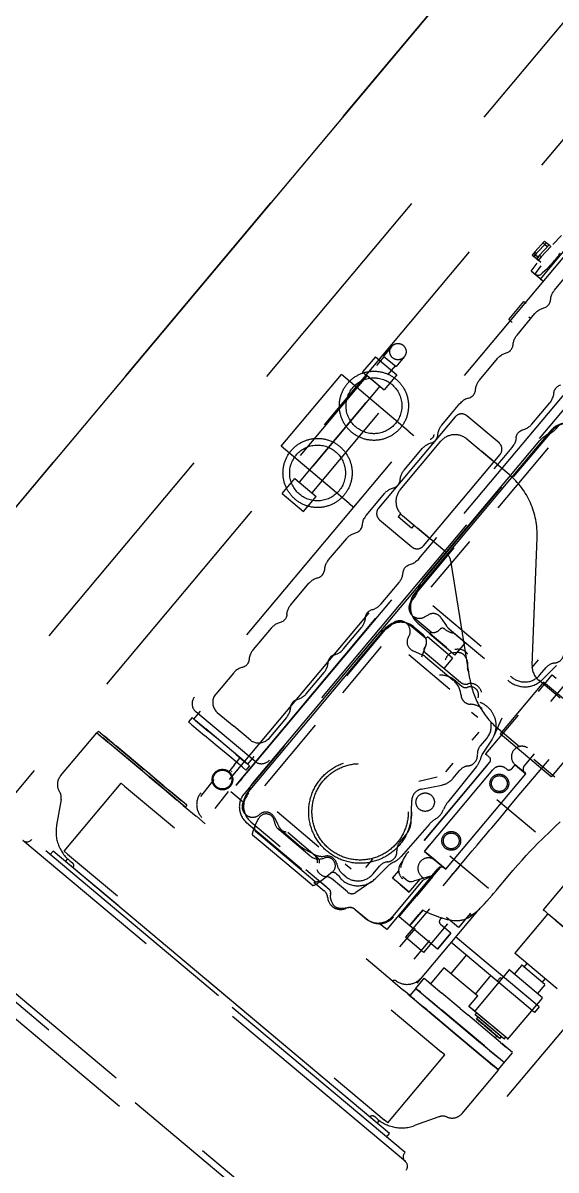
# Model space of a CAD drawing. Header units: millimetres. Extents: x 834140250 to 834644390, y 817877047 to 817987022.
# Drawn here: x 834540130 to 834540721, y 817953821 to 817955091 of the extents above; entities that cross this region are included whole.
import ezdxf

# ---------------------------------------------------------------- set-up
doc = ezdxf.new("R2010")
doc.units = ezdxf.units.MM
doc.header["$LTSCALE"] = 1000
doc.header["$MEASUREMENT"] = 0
doc.linetypes.add('3B52X-MAGP-P-L000_XB$0$HIDDEN', pattern=[0.375, 0.25, -0.125])
doc.layers.add('3B52X-MAGP-P-L000_XB$0$VPA500_Equipment', color=9, linetype='Continuous')
doc.layers.add('3B52X-MAGP-P-L000_XB$0$VPA500_Plinth', color=7, linetype='Continuous')

# ---------------------------------------------------------------- blocks, each defined once
blk = doc.blocks.new('GFA_GF')
at = {"layer": '3B52X-MAGP-P-L000_XB$0$VPA500_Equipment', "color": 253, "linetype": '3B52X-MAGP-P-L000_XB$0$HIDDEN'}
for p, q in [((-8035.5, 24479.8), (-6428.5, 26394.9)), ((-7971.6, 24426.3), (-6647.5, 26004.3)), ((-5815.7, 25880.7), (-7422.6, 23965.6)), ((-6691.9, 25821.4), (-7151.4, 25273.7)), ((-6570, 25793.9), (-7096.4, 25166.7)), ((-6767.7, 25736.6), (-6719.8, 25794.6)), ((-7093.5, 25189.7), (-6592.2, 25787.1)), ((-6744.6, 25784.9), (-6754.2, 25774.8)), ((-6774.2, 25766.9), (-6777.3, 25763.3)), ((-6774.2, 25766.9), (-6763.3, 25778.6)), ((-6774.2, 25766.9), (-6763.3, 25778.6)), ((-6774.2, 25766.9), (-6772.2, 25765.2)), ((-6772.2, 25765.2), (-6761.3, 25776.9)), ((-6769.2, 25762.7), (-6758.3, 25774.4)), ((-6767.2, 25761.1), (-6756.3, 25772.7)), ((-6764.6, 25776.3), (-6761.8, 25773.9)), ((-6762.7, 25774.7), (-6764.6, 25776.3)), ((-6762.7, 25774.7), (-6764.6, 25776.3)), ((-6763.3, 25778.6), (-6762.6, 25778)), ((-6763.3, 25778.6), (-6762.6, 25778)), ((-6762.7, 25774.7), (-6759.9, 25772.3)), ((-6762.6, 25778), (-6760.6, 25776.3)), ((-6759.9, 25772.3), (-6761.8, 25773.9)), ((-6761.3, 25776.9), (-6760.6, 25776.3)), ((-6760.6, 25776.3), (-6758.3, 25774.4)), ((-6756.3, 25772.7), (-6758.3, 25774.4)), ((-6758.3, 25774.4), (-6758.2, 25774.3)), ((-6757.6, 25773.8), (-6758.2, 25774.3)), ((-6757.2, 25773.5), (-6757.6, 25773.8)), ((-6757.2, 25773.5), (-6756.8, 25773.1)), ((-6756.8, 25773.1), (-6756.4, 25772.8)), ((-6756.3, 25772.7), (-6756.2, 25772.6)), ((-6778.1, 25745.3), (-6771.4, 25754.4)), ((-6777.3, 25763.3), (-6775.3, 25761.6)), ((-6777.3, 25763.3), (-6775.8, 25762)), ((-6767.6, 25755.1), (-6775.8, 25762)), ((-6772.2, 25765.2), (-6775.3, 25761.6)), ((-6775.3, 25761.6), (-6773.8, 25760.3)), ((-6774.6, 25764.4), (-6771.7, 25762)), ((-6772.7, 25762.8), (-6774.6, 25764.4)), ((-6772.7, 25762.8), (-6769.9, 25760.4)), ((-6769.2, 25762.7), (-6772.3, 25759.1)), ((-6771.5, 25758.4), (-6772.3, 25759.1)), ((-6770.3, 25757.4), (-6772.3, 25759.1)), ((-6770.9, 25757.9), (-6771.5, 25758.4)), ((-6770.6, 25757.6), (-6770.9, 25757.9)), ((-6770.6, 25757.6), (-6770.1, 25757.3)), ((-6767.2, 25761.1), (-6770.3, 25757.4)), ((-6769.6, 25756.8), (-6770.3, 25757.4)), ((-6769.6, 25756.8), (-6770.1, 25757.3)), ((-6767.2, 25761.1), (-6769.2, 25762.7)), ((-6608.7, 25751.6), (-7068.3, 25204)), ((-6778.1, 25745.3), (-6774.1, 25741.9)), ((-6776, 25743.5), (-6778.1, 25745.3)), ((-6770.7, 25739.1), (-6777.4, 25744.7)), ((-6774.1, 25741.9), (-6767.1, 25751.4)), ((-6774.1, 25741.9), (-6767.4, 25751)), ((-6766.9, 25735.9), (-6770.7, 25739.1)), ((-6764.2, 25733.7), (-6767.7, 25736.6)), ((-6767.7, 25736.6), (-6766.9, 25735.9)), ((-6803.1, 25691.9), (-6786.3, 25711.9)), ((-6786.3, 25711.9), (-6783.9, 25709.9)), ((-6803.1, 25691.9), (-6799.1, 25688.6)), ((-6780.7, 25695), (-6778.1, 25692.8)), ((-6932.8, 25662.1), (-6941.8, 25651.4)), ((-6950.9, 25650.6), (-6965, 25633.8)), ((-6950.9, 25650.6), (-6927.1, 25630.6)), ((-6949.3, 25640.8), (-6941, 25650.7)), ((-6941.8, 25651.4), (-6927.9, 25639.7)), ((-6937, 25630.6), (-6928.7, 25640.4)), ((-6918.9, 25650.4), (-6927.9, 25639.7)), ((-7055.3, 25551.5), (-6988.6, 25630.9)), ((-6960.1, 25629.7), (-7034.2, 25541.4)), ((-6913.3, 25567.6), (-6988.6, 25630.9)), ((-6965, 25633.8), (-6941.2, 25613.8)), ((-6960.1, 25629.7), (-6946.1, 25617.9)), ((-6927.1, 25630.6), (-6941.2, 25613.8)), ((-6946.1, 25617.9), (-7020.2, 25529.6)), ((-6934.7, 25621.5), (-6941.2, 25613.8)), ((-6162.3, 25597.2), (-7486.5, 24019.2)), ((-6961.3, 25600.1), (-7035.3, 25511.8)), ((-6947.3, 25588.3), (-7021.4, 25500)), ((-6862.4, 25584.1), (-6947.3, 25482.9)), ((-6813.8, 25555.3), (-6849.6, 25585.2)), ((-6913.3, 25567.6), (-6908.3, 25563.4)), ((-6756.3, 25568.9), (-6907.1, 25389.2)), ((-6755, 25568.7), (-6798, 25517.5)), ((-6747.9, 25574.3), (-6750.8, 25570.8)), ((-6979.9, 25488.2), (-7055.3, 25551.5)), ((-6923.3, 25503.4), (-6878.4, 25557)), ((-6898.2, 25403.3), (-6768.6, 25557.7)), ((-6819.5, 25534.3), (-6849.5, 25559.5)), ((-6897.6, 25441.2), (-6812.7, 25542.4)), ((-6802.7, 25520.2), (-6833, 25545.6)), ((-6759.4, 25549.9), (-6815.1, 25483.3)), ((-7044, 25511.4), (-7040.3, 25515.9)), ((-7040.3, 25515.9), (-7016.5, 25495.9)), ((-7054.4, 25499.1), (-7044, 25511.4)), ((-7035.3, 25511.8), (-7021.4, 25500)), ((-7054.4, 25499.1), (-7030.6, 25479.1)), ((-7030.6, 25479.1), (-7020.2, 25491.4)), ((-7020.2, 25491.4), (-7016.5, 25495.9)), ((-6979.9, 25488.2), (-6974.9, 25484.1)), ((-6923.1, 25476.5), (-6925.6, 25473.4)), ((-6890.8, 25449.3), (-6920.8, 25474.5)), ((-6946.2, 25470), (-6910.5, 25440)), ((-6910.7, 25460.9), (-6925.6, 25473.4)), ((-6908.2, 25463.9), (-6911.5, 25466.7)), ((-6908.2, 25463.9), (-6910.7, 25460.9)), ((-6873.9, 25435.2), (-6904.2, 25460.6)), ((-6777.2, 25309), (-6771.7, 25450.2)), ((-6864, 25438.9), (-6906.8, 25387.8)), ((-6888.9, 25395.6), (-6846.3, 25446.1)), ((-6846.2, 25293.8), (-6866.8, 25422.6)), ((-6911, 25380), (-6908, 25383.5)), ((-6887.2, 25375.2), (-6833.5, 25330.1)), ((-6958, 25366.9), (-7112.9, 25182.3)), ((-6950.8, 25360.9), (-7105.7, 25176.3)), ((-6889.2, 25345.5), (-6909.2, 25362.2)), ((-6896.5, 25362.4), (-6891.9, 25364.9)), ((-6878.3, 25361.6), (-6872.2, 25352.6)), ((-6941.2, 25348.6), (-7092, 25168.8)), ((-6939.9, 25348.4), (-6982.9, 25297.1)), ((-6895, 25338.6), (-6915, 25355.3)), ((-6907.8, 25351.2), (-6897.6, 25342.7)), ((-6904, 25355.7), (-6871.6, 25328.5)), ((-6869.1, 25349.2), (-6838.4, 25323.4)), ((-6949.7, 25342), (-7087, 25178.4)), ((-6893.3, 25340.4), (-6894.9, 25338.5)), ((-6865.3, 25316.9), (-6893.3, 25340.4)), ((-6890.7, 25343.5), (-6889.1, 25345.4)), ((-6862.7, 25320), (-6890.7, 25343.5)), ((-6830, 25316.1), (-6863.1, 25343.9)), ((-6944.4, 25329.6), (-6987.4, 25278.3)), ((-6909.6, 25325.3), (-6899.2, 25320.6)), ((-6894.9, 25331.3), (-6899.6, 25317.9)), ((-6895.8, 25323), (-6856.6, 25290.1)), ((-6860.9, 25322.9), (-6867.6, 25322.3)), ((-6862.7, 25320), (-6851.4, 25333.5)), ((-6914, 25320.8), (-6868.4, 25282.6)), ((-6895.2, 25318.2), (-6864.6, 25292.5)), ((-6865.3, 25316.9), (-6874.9, 25305.5)), ((-6850.9, 25318), (-6849.4, 25314.9)), ((-6777.6, 25306), (-6770.1, 25315)), ((-6987.1, 25298.6), (-6986.5, 25298.1)), ((-6770.1, 25280), (-6754.8, 25298.3)), ((-6768.5, 25298.3), (-6761.6, 25306.5)), ((-6766.2, 25292.8), (-6750.2, 25308.5)), ((-6754.8, 25298.3), (-6753, 25296.8)), ((-6754.8, 25298.3), (-6750.6, 25294.8)), ((-6754.8, 25298.3), (-6750.6, 25294.8)), ((-6862.2, 25291.8), (-6854.9, 25285.7)), ((-6764.5, 25290.1), (-6812.6, 25232.8)), ((-6746, 25272.3), (-6769.8, 25292.3)), ((-6708, 25242.6), (-6764.5, 25290.1)), ((-6737.3, 25292.2), (-6756.8, 25268.8)), ((-7152, 25249.4), (-7144.7, 25258)), ((-7154, 25251), (-7158.1, 25246.1)), ((-7154.4, 25242.9), (-7158.1, 25246.1)), ((-7158.1, 25246.1), (-7154.4, 25242.9)), ((-7154, 25251), (-7150.2, 25247.9)), ((-7150.2, 25247.9), (-7154, 25251)), ((-7152, 25249.4), (-7150, 25247.7)), ((-7150.2, 25247.9), (-7136.2, 25236.1)), ((-7084.6, 25202.6), (-7150, 25257.4)), ((-7150, 25247.7), (-7138.9, 25238.4)), ((-7150, 25247.7), (-7138.9, 25238.4)), ((-6844.3, 25257.1), (-6837.5, 25251.4)), ((-6792.7, 25253.5), (-6828.7, 25210.7)), ((-6810.6, 25250.2), (-6819.5, 25230.6)), ((-7300, 25186.3), (-7259.7, 25234.2)), ((-7259.7, 25234.2), (-7248.2, 25224.6)), ((-7257.9, 25236), (-7259.5, 25234)), ((-7259.5, 25234), (-7247.7, 25224.1)), ((-7257.9, 25236), (-7246, 25226.1)), ((-7154.4, 25242.9), (-7140.3, 25231.1)), ((-7105.5, 25210.3), (-7138.9, 25238.4)), ((-7122.2, 25224.4), (-7136.2, 25236.1)), ((-7017.5, 25242.5), (-7073.9, 25175.3)), ((-6836.1, 25235), (-6843.9, 25225.8)), ((-6791.1, 25218.6), (-6814.9, 25238.6)), ((-6756.1, 25185.3), (-6812.6, 25232.8)), ((-6708, 25242.6), (-6756.1, 25185.3)), ((-7253.5, 25229), (-7247.4, 25223.9)), ((-7247.6, 25224), (-7252.9, 25228.5)), ((-7252.2, 25231.2), (-7241.7, 25222.5)), ((-7245.9, 25226), (-7251.2, 25230.5)), ((-7247.6, 25224), (-7208.8, 25191.5)), ((-7209.2, 25191.9), (-7247.4, 25223.9)), ((-7246, 25226.1), (-7238, 25219.4)), ((-7245.9, 25226), (-7207.1, 25193.4)), ((-7126.4, 25219.4), (-7140.3, 25231.1)), ((-7108.2, 25212.6), (-7122.2, 25224.4)), ((-7108.2, 25212.6), (-7122.2, 25224.4)), ((-7051, 25222.4), (-7050.4, 25221.9)), ((-6827.6, 25227.9), (-6834.6, 25219.5)), ((-6821.5, 25227), (-6832.4, 25210.5)), ((-7186.2, 25175.9), (-7238, 25219.4)), ((-7112.4, 25207.7), (-7126.4, 25219.4)), ((-7112.4, 25207.7), (-7126.4, 25219.4)), ((-7098.3, 25195.9), (-7112.4, 25207.7)), ((-7094.2, 25200.8), (-7108.2, 25212.6)), ((-7105.5, 25210.3), (-7094.4, 25201)), ((-7092.4, 25199.4), (-7085.1, 25208)), ((-6828.7, 25210.7), (-6826.9, 25209.2)), ((-6828.7, 25210.7), (-6824.6, 25207.2)), ((-6828.7, 25210.7), (-6824.6, 25207.2)), ((-6785.9, 25197.1), (-6774.4, 25210.9)), ((-7107.6, 25198.2), (-7114.2, 25190.3)), ((-7107.6, 25198.2), (-7101.1, 25206)), ((-7094.6, 25192.8), (-7098.3, 25195.9)), ((-7098.3, 25195.9), (-7094.6, 25192.8)), ((-7090.4, 25197.7), (-7094.6, 25192.8)), ((-7092.4, 25199.3), (-7094.4, 25201)), ((-7094.2, 25200.8), (-7090.4, 25197.7)), ((-7090.4, 25197.7), (-7094.2, 25200.8)), ((-6897, 25114.7), (-6824.1, 25201.7)), ((-6826.9, 25198.3), (-6897, 25114.7)), ((-6865.1, 25200.6), (-6873.2, 25190.9)), ((-6838.8, 25196.8), (-6870.6, 25157.3)), ((-6826.9, 25198.3), (-6824.1, 25201.7)), ((-6806.1, 25194.4), (-6805.3, 25193.7)), ((-6799.7, 25194.2), (-6795.9, 25198.8)), ((-6795.9, 25198.8), (-6784, 25188.8)), ((-6795.9, 25198.8), (-6784, 25188.8)), ((-6784, 25188.8), (-6795.9, 25198.8)), ((-6791, 25194.6), (-6791.3, 25194.9)), ((-6785, 25189.6), (-6791, 25194.6)), ((-6751.9, 25184.8), (-6775.3, 25204.5)), ((-7209.2, 25191.9), (-7201.7, 25185.6)), ((-7201.6, 25185.4), (-7208.8, 25191.5)), ((-7199.9, 25187.4), (-7207.1, 25193.4)), ((-7182.5, 25169.4), (-7201.8, 25185.6)), ((-7201.6, 25185.4), (-7181.1, 25168.3)), ((-7199.9, 25187.4), (-7179.5, 25170.3)), ((-7195.3, 25183.5), (-7184.9, 25174.8)), ((-7144.5, 25163.6), (-7129.6, 25182.4)), ((-7109.6, 25190.9), (-7110.2, 25191.4)), ((-7102.9, 25194.2), (-7109.5, 25186.3)), ((-7098.5, 25183.8), (-7100.8, 25181.1)), ((-7098.5, 25183.8), (-7093.5, 25189.7)), ((-6882.6, 25185), (-6902.9, 25180.1)), ((-6896.5, 25102.8), (-6820.7, 25193.1)), ((-6872.8, 25082.9), (-6784, 25188.8)), ((-6864.6, 25183.7), (-6857.2, 25192.6)), ((-6785.3, 25189.8), (-6785, 25189.6)), ((-6784, 25188.8), (-6785, 25189.6)), ((-7296, 25103.2), (-7232.8, 25178.5)), ((-7232.8, 25178.5), (-7228.8, 25175.1)), ((-7228.8, 25175.1), (-7173.6, 25128.8)), ((-7186.2, 25175.9), (-7177.5, 25168.6)), ((-7182.5, 25169.4), (-7176.9, 25164.8)), ((-7160.3, 25154.2), (-7179.5, 25170.3)), ((-7128.6, 25150.3), (-7113.7, 25169.1)), ((-7105.3, 25175.8), (-7100.8, 25181.1)), ((-6900, 25171.7), (-6877.1, 25176.3)), ((-7299.2, 25160.1), (-7304.2, 25131.7)), ((-7162, 25152.2), (-7181.1, 25168.3)), ((-7180, 25167.3), (-7171.3, 25160)), ((-7161.7, 25151.9), (-7179.1, 25166.6)), ((-7170.1, 25159), (-7178.1, 25165.7)), ((-7160, 25153.9), (-7177.5, 25168.6)), ((-7167.1, 25156.5), (-7177, 25164.8)), ((-7176.1, 25167.5), (-7165.7, 25158.7)), ((-7165, 25154.7), (-7171.3, 25160)), ((-7163.8, 25153.7), (-7170.1, 25159)), ((-7163.7, 25153.7), (-7167.1, 25156.5)), ((-7097.3, 25157.2), (-7111.1, 25168.8)), ((-6911.2, 25135.7), (-6910.6, 25159)), ((-6773.5, 25123.9), (-6816.1, 25159.7)), ((-7163.8, 25153.7), (-7149.4, 25141.6)), ((-7160, 25153.9), (-7161.7, 25151.9)), ((-7059.9, 25146.9), (-7013.4, 25107.9)), ((-7139.5, 25133.3), (-7149.3, 25141.6)), ((-7093.6, 25134.6), (-7032.8, 25083.6)), ((-7088.9, 25135.4), (-7056.4, 25108.2)), ((-7084, 25131.7), (-7080.1, 25139.4)), ((-7062.9, 25140.3), (-7059.5, 25133.2)), ((-6891.3, 25132.6), (-6922.4, 25097.2)), ((-7078.7, 25113.8), (-7087, 25120.7)), ((-7075.4, 25117.8), (-7083.6, 25124.7)), ((-7023.4, 25097.9), (-7057.6, 25126.5)), ((-7051.8, 25123.2), (-7034, 25108.3)), ((-7014.9, 25095.7), (-7048, 25123.6)), ((-6916.3, 25122.1), (-6923.7, 25113.3)), ((-6917.7, 24759.2), (-7341.6, 25114.9)), ((-7341.3, 25114.7), (-7341.6, 25114.9)), ((-7332.2, 25115.7), (-7331.7, 25116.4)), ((-7124.8, 24942.8), (-7331.7, 25116.4)), ((-7028.3, 25071.5), (-7078.7, 25113.8)), ((-7025, 25075.5), (-7075.4, 25117.8)), ((-6896.5, 25102.8), (-6890.8, 25109.5)), ((-7311.2, 25099.2), (-7308, 25103)), ((-7121.6, 24946.6), (-7308, 25103)), ((-7296, 25103.2), (-7292, 25099.8)), ((-7294.3, 25091.5), (-7291.8, 25094.6)), ((-7292, 25099.8), (-7236.7, 25053.5)), ((-7028.9, 25104.8), (-7018.3, 25099.2)), ((-6954.2, 25094.3), (-6961.9, 25085.1)), ((-6884.8, 25092.9), (-6896.5, 25102.8)), ((-6896.5, 25102.8), (-6872.8, 25082.9)), ((-6872.8, 25082.9), (-6896.5, 25102.8)), ((-6878.5, 25087.4), (-6886, 25093.7)), ((-6884.8, 25092.9), (-6874.4, 25084.3)), ((-6825.7, 25061.7), (-6868.4, 25097.4)), ((-6948.9, 24801.7), (-7294.3, 25091.5)), ((-7286.5, 25089.9), (-7286.7, 25090.3)), ((-7027.9, 25082.6), (-7002.2, 25061.1)), ((-6984.5, 25088.9), (-6977.7, 25083.2)), ((-6984, 25088.5), (-6978.2, 25083.7)), ((-6953.4, 25078), (-6946.4, 25086.3)), ((-6951.1, 25072.5), (-6935.1, 25088.1)), ((-6930.1, 25091.1), (-6933.4, 25089.3)), ((-6931.9, 25073.2), (-6925, 25081.3)), ((-6888.5, 25075.6), (-6881.7, 25083.6)), ((-6887.6, 25074.5), (-6878.8, 25085)), ((-6880.5, 25089.3), (-6879.8, 25088.8)), ((-6858, 25086), (-6867.1, 25075.2)), ((-6856.6, 25087.6), (-6858, 25086)), ((-7020.9, 25065.2), (-7028.3, 25071.5)), ((-7017.5, 25069.2), (-7025, 25075.5)), ((-7019.1, 25068.8), (-7007.6, 25059.2)), ((-6998.8, 25079.8), (-7010.8, 25070.3)), ((-7010.4, 25067.9), (-7005.4, 25063.7)), ((-6981.9, 25057.8), (-6999.5, 25072.6)), ((-6994, 25078), (-6991.6, 25075.9)), ((-6984.3, 25075.3), (-6986.5, 25077)), ((-6954.7, 25069.6), (-6972.4, 25057.4)), ((-6888.6, 25075.2), (-6938.3, 25016.1)), ((-6898.3, 25071), (-6932, 25030.8)), ((-6923.3, 25066), (-6931.9, 25073.2)), ((-6919.4, 25073.7), (-6916.4, 25071.2)), ((-6913.3, 25057.6), (-6901.3, 25071.9)), ((-6910, 25069.5), (-6908.7, 25069.8)), ((-6897.2, 25073.1), (-6908.7, 25069.8)), ((-6887.6, 25074.5), (-6905.5, 25053.2)), ((-6899.7, 25075.1), (-6897.2, 25073.1)), ((-6899.7, 25075.1), (-6897.2, 25073.1)), ((-6898.3, 25071), (-6888.6, 25075.2)), ((-6888.5, 25075.6), (-6897.2, 25073.1)), ((-6875.9, 25064.6), (-6870, 25071.6)), ((-6870, 25071.6), (-6864.5, 25078.2)), ((-6764.7, 25037.9), (-6739.5, 25068)), ((-6923.3, 25066), (-6913.3, 25057.6)), ((-6913.3, 25057.6), (-6923.3, 25066)), ((-6999.9, 25048.1), (-6998.5, 25045)), ((-6999.9, 25048), (-6998.5, 25045)), ((-6923.4, 25031.9), (-6914.3, 25042.7)), ((-6914.3, 25042.7), (-6905.5, 25053.2)), ((-6988.5, 25040), (-6980.7, 25040.7)), ((-6973.2, 25038.3), (-6961.2, 25028.3)), ((-6972.8, 25038.1), (-6960.2, 25027.5)), ((-6924.7, 25030.3), (-6923.3, 25032)), ((-6924.7, 25030.3), (-6923.4, 25031.9)), ((-6882.1, 24994.5), (-6924.7, 25030.3)), ((-6890.9, 25039.3), (-6917.5, 25007.6)), ((-6913, 25020.4), (-6898.1, 25038.2)), ((-6898.1, 25038.2), (-6913, 25020.4)), ((-6911.6, 25022), (-6902.6, 25032.8)), ((-6837.6, 25037.1), (-6904.9, 24956.9)), ((-6858.8, 25018.6), (-6872, 25029.7)), ((-6845.4, 25034.5), (-6858.8, 25018.6)), ((-6796.4, 24989.5), (-6759.6, 25033.4)), ((-6765, 25038.1), (-6763.8, 25037)), ((-6764.7, 25037.9), (-6755.1, 25029.7)), ((-6712.7, 24994.2), (-6759.4, 25033.4)), ((-6751.2, 25026.5), (-6755.1, 25029.7)), ((-6938.3, 25016.1), (-6947.1, 25023.4)), ((-6923.7, 24996.9), (-6906.5, 25017.3)), ((-6871, 25022.7), (-6897.7, 24990.9)), ((-6867.2, 25012.3), (-6878.6, 25021.9)), ((-6870.4, 25028.4), (-6867.6, 25026)), ((-6858.8, 25018.6), (-6858.9, 25018.7)), ((-6751.2, 25026.5), (-6735.1, 25013)), ((-7429.7, 25012.6), (-7017, 24666.2)), ((-6897.7, 24990.9), (-6917.5, 25007.6)), ((-6907.8, 24983.5), (-6890.6, 25004)), ((-6867.2, 25012.3), (-6874.6, 25003.4)), ((-6874.6, 25003.4), (-6867.2, 25012.3)), ((-6769.4, 24930.5), (-6862.1, 25008.3)), ((-7025.6, 24663.7), (-7416.9, 24992.1)), ((-6882.1, 24994.5), (-6874.6, 25003.4)), ((-6874.6, 25003.4), (-6882.1, 24994.5)), ((-6774.5, 24924.5), (-6867.1, 25002.2)), ((-7426, 24981.2), (-7034.7, 24652.9)), ((-6932.4, 24959.5), (-6961.2, 24983.7)), ((-6866.8, 24967.4), (-6849.5, 24988.1)), ((-6749.4, 24950.5), (-6796.1, 24989.7)), ((-6786.1, 24974.6), (-6782.8, 24978.6)), ((-6875.1, 24973.7), (-6890.1, 24955.8)), ((-6837.4, 24942.3), (-6875, 24973.9)), ((-6802.8, 24971.3), (-6841.2, 24925.6)), ((-6765.8, 24940.6), (-6802.9, 24971.8)), ((-6789.1, 24976.4), (-6797.3, 24966.6)), ((-6763.1, 24955.3), (-6788.9, 24977)), ((-6931.5, 24958.8), (-6932.4, 24959.5)), ((-6931.6, 24958.9), (-6923.6, 24952.2)), ((-6906.1, 24951), (-6896.8, 24962.2)), ((-6897, 24962.3), (-6879.4, 24947.6)), ((-6890.6, 24957), (-6896.8, 24962.2)), ((-6889.2, 24955.8), (-6890.6, 24957)), ((-6889.2, 24955.8), (-6877.3, 24945.7)), ((-6839.8, 24944.8), (-6822.5, 24965.5)), ((-6815.4, 24959.5), (-6812.5, 24962.9)), ((-6810.9, 24961.5), (-6812.5, 24962.9)), ((-6763.1, 24954.8), (-6771.4, 24944.9)), ((-6766, 24957.7), (-6762.6, 24961.7)), ((-6918, 24769.3), (-7124.8, 24942.8)), ((-6935.2, 24790.2), (-7121.6, 24946.6)), ((-6923.6, 24952.2), (-6919.3, 24948.6)), ((-6911.4, 24941.9), (-6919.3, 24948.6)), ((-6915, 24944.9), (-6897.2, 24930)), ((-6913.5, 24943.7), (-6897, 24929.9)), ((-6906.1, 24951), (-6912.8, 24943.1)), ((-6912.4, 24942.7), (-6894, 24927.4)), ((-6911.6, 24942.1), (-6896.8, 24929.7)), ((-6907.6, 24938.8), (-6909.9, 24940.6)), ((-6905.7, 24950.7), (-6887.4, 24935.3)), ((-6905, 24950.1), (-6890.2, 24937.6)), ((-6901, 24946.7), (-6903.2, 24948.6)), ((-6900.2, 24946.1), (-6889.3, 24936.9)), ((-6856.9, 24928.7), (-6877.3, 24945.7)), ((-6847.2, 24931.1), (-6837.4, 24942.8)), ((-6906.9, 24938.1), (-6895.9, 24929)), ((-6902.7, 24934.6), (-6837.2, 24879.7)), ((-6893.5, 24927), (-6899, 24931.5)), ((-6897.2, 24930), (-6891.7, 24925.4)), ((-6893.4, 24926.9), (-6897, 24929.9)), ((-6893.3, 24926.8), (-6896.8, 24929.7)), ((-6892.1, 24939.2), (-6834.5, 24890.9)), ((-6886.7, 24934.7), (-6890.2, 24937.6)), ((-6887.4, 24935.3), (-6877.4, 24926.9)), ((-6887.1, 24935.1), (-6865.9, 24917.3)), ((-6881.6, 24930.5), (-6870.7, 24921.3)), ((-6856.9, 24928.7), (-6848.5, 24921.6)), ((-6825.2, 24912.7), (-6847.2, 24931.1)), ((-6840.8, 24925.8), (-6847.2, 24931.1)), ((-6804.3, 24894.3), (-6765.8, 24940.1)), ((-6769.4, 24930.5), (-6774.5, 24924.5)), ((-6933.3, 24927.1), (-6878, 24880.8)), ((-6894, 24927.4), (-6884.1, 24919)), ((-6893.8, 24927.2), (-6872.6, 24909.4)), ((-6872.4, 24909.2), (-6891.7, 24925.4)), ((-6888.3, 24922.6), (-6877.4, 24913.4)), ((-6836.8, 24879.3), (-6884.1, 24919)), ((-6830.1, 24887.3), (-6877.4, 24926.9)), ((-6858, 24910.6), (-6865.9, 24917.3)), ((-6812.2, 24891.1), (-6848.5, 24921.6)), ((-6804.1, 24895), (-6841.3, 24926.2)), ((-6840, 24925.1), (-6840.8, 24925.8)), ((-6840.4, 24921.6), (-6838.6, 24923.8)), ((-6808.5, 24895.2), (-6840.3, 24921.9)), ((-6838.9, 24916.9), (-6837.2, 24918.9)), ((-6838.9, 24917.4), (-6831.9, 24911.5)), ((-6827.3, 24907.7), (-6838.3, 24916.9)), ((-6822, 24903.2), (-6837.5, 24916.2)), ((-6826.6, 24907), (-6837.5, 24916.2)), ((-6811.5, 24897.7), (-6837.3, 24919.4)), ((-6864.6, 24902.7), (-6872.6, 24909.4)), ((-6872.4, 24909.2), (-6864.9, 24902.9)), ((-6826.8, 24870.9), (-6864.9, 24902.9)), ((-6864.6, 24902.7), (-6828.9, 24872.7)), ((-6858, 24910.6), (-6822.2, 24880.7)), ((-6830, 24909.9), (-6814.5, 24896.9)), ((-6826.6, 24907), (-6822, 24903.2)), ((-6824.7, 24905.5), (-6813.8, 24896.3)), ((-6824.7, 24905.5), (-6820.2, 24901.7)), ((-6813.9, 24903.2), (-6818.8, 24907.3)), ((-6813.1, 24895.7), (-6820.2, 24901.7)), ((-6816.6, 24898.2), (-6818.5, 24896)), ((-6813.1, 24895.3), (-6811.4, 24897.3)), ((-6812.2, 24891.1), (-6805.7, 24885.7)), ((-6799, 24880.1), (-6810.9, 24890.1)), ((-6808.3, 24894.7), (-6806.6, 24896.7)), ((-6937.1, 24802.1), (-6874, 24877.4)), ((-6874, 24877.4), (-6878, 24880.8)), ((-6836.8, 24879.3), (-6827.3, 24871.4)), ((-6830.1, 24887.3), (-6820.7, 24879.3)), ((-6824.4, 24882.4), (-6813.4, 24873.3)), ((-6815.6, 24875), (-6822.2, 24880.7)), ((-6807.9, 24868.6), (-6820.7, 24879.3)), ((-6799.3, 24879.5), (-6815.1, 24860.7)), ((-6831, 24874.5), (-6820.1, 24865.3)), ((-6822.2, 24867.1), (-6828.9, 24872.7)), ((-6814.6, 24860.7), (-6827.3, 24871.4)), ((-6826.8, 24870.9), (-6820.7, 24865.8)), ((-6814.4, 24860.6), (-6825.9, 24870.2)), ((-6996.4, 24851.9), (-6941.2, 24805.5)), ((-6854.7, 24812.6), (-6814.4, 24860.6)), ((-6951.9, 24809.1), (-6951.5, 24809)), ((-6948.9, 24801.7), (-6946.5, 24804.6)), ((-6937.1, 24802.1), (-6941.2, 24805.5)), ((-6880.6, 24808.8), (-6907.6, 24799)), ((-6938.4, 24786.4), (-6935.2, 24790.2)), ((-6918.5, 24768.6), (-6918, 24769.3)), ((-6918, 24759.5), (-6917.7, 24759.2))]:
    blk.add_line(p, q, dxfattribs=at)
blk.add_lwpolyline([(-8191.7, 24480.4), (-6520.4, 26472.1), (-5754.4, 25829.3), (-7425.6, 23837.6)], close=True, dxfattribs=at)
for points in [[(-6761, 25747.8), (-6760.3, 25748.5), (-6759.6, 25749.1), (-6759, 25749.7), (-6758.3, 25750.4), (-6757.6, 25751.1), (-6756.9, 25751.9), (-6756.2, 25752.6), (-6755.5, 25753.4), (-6754.8, 25754.2), (-6754.1, 25755), (-6753.4, 25755.9), (-6752.7, 25756.7), (-6752, 25757.5), (-6751.3, 25758.4), (-6750.6, 25759.2), (-6750, 25760.1), (-6749.3, 25760.9), (-6748.7, 25761.7), (-6748.1, 25762.5), (-6747.6, 25763.3), (-6747, 25764.1), (-6746.5, 25764.8), (-6745.9, 25765.7)], [(-6767.1, 25742.1), (-6767.4, 25741.8), (-6767.8, 25741.4), (-6768.2, 25741.1), (-6768.7, 25740.9), (-6769.2, 25740.7), (-6769.7, 25740.6), (-6770.2, 25740.6), (-6770.7, 25740.6), (-6771.2, 25740.7), (-6771.7, 25740.9), (-6772.2, 25741.1), (-6772.7, 25741.3), (-6773.1, 25741.6), (-6773.6, 25741.9)], [(-6761, 25747.8), (-6763.2, 25745.8), (-6766.1, 25743.1), (-6767.1, 25742.1)], [(-6752.3, 25724.5), (-6732.4, 25748.4)], [(-6756.7, 25713.5), (-6756.6, 25714.5), (-6756.5, 25715.5), (-6756.3, 25716.5), (-6756, 25717.5), (-6755.7, 25718.4), (-6755.4, 25719.4), (-6755, 25720.3), (-6754.5, 25721.2), (-6754, 25722.1), (-6753.5, 25722.9), (-6752.9, 25723.7), (-6752.3, 25724.5)], [(-6774, 25698.5), (-6773.3, 25699.2), (-6772.6, 25699.9), (-6771.9, 25700.6), (-6771.1, 25701.2), (-6770.3, 25701.8), (-6769.5, 25702.4), (-6768.7, 25702.9), (-6767.8, 25703.4), (-6766.9, 25703.8), (-6766, 25704.2), (-6765, 25704.5), (-6764, 25704.8)], [(-6764, 25704.8), (-6763.1, 25705.1), (-6762.1, 25705.5), (-6761.2, 25706), (-6760.4, 25706.6), (-6759.7, 25707.3), (-6759, 25708), (-6758.4, 25708.8), (-6757.9, 25709.7), (-6757.4, 25710.6), (-6757.1, 25711.5), (-6756.9, 25712.5), (-6756.7, 25713.5)], [(-6793.9, 25674.6), (-6774, 25698.5)], [(-6798.3, 25663.7), (-6798.2, 25664.7), (-6798.1, 25665.7), (-6797.9, 25666.7), (-6797.6, 25667.6), (-6797.3, 25668.6), (-6797, 25669.5), (-6796.6, 25670.4), (-6796.1, 25671.3), (-6795.6, 25672.2), (-6795.1, 25673), (-6794.5, 25673.8), (-6793.9, 25674.6)], [(-6815.6, 25648.6), (-6815, 25649.3), (-6814.3, 25650), (-6813.6, 25650.7), (-6812.8, 25651.3), (-6812, 25651.9), (-6811.2, 25652.5), (-6810.4, 25653), (-6809.5, 25653.4), (-6808.6, 25653.9), (-6807.7, 25654.2), (-6806.7, 25654.6), (-6805.8, 25654.8)], [(-6805.8, 25654.8), (-6804.8, 25655.2), (-6803.8, 25655.6), (-6802.9, 25656.1), (-6802.1, 25656.7), (-6801.3, 25657.4), (-6800.6, 25658.1), (-6800, 25658.9), (-6799.5, 25659.8), (-6799.1, 25660.7), (-6798.7, 25661.7), (-6798.5, 25662.7), (-6798.3, 25663.7)], [(-6835.5, 25624.7), (-6815.6, 25648.6)], [(-6847.5, 25604.9), (-6846.5, 25605.2), (-6845.5, 25605.6), (-6844.6, 25606.2), (-6843.7, 25606.8), (-6843, 25607.5), (-6842.3, 25608.2), (-6841.6, 25609), (-6841.1, 25609.9), (-6840.7, 25610.9), (-6840.3, 25611.8), (-6840.1, 25612.9), (-6839.9, 25613.9)], [(-6839.9, 25613.9), (-6839.8, 25614.9), (-6839.7, 25615.9), (-6839.5, 25616.9), (-6839.2, 25617.8), (-6838.9, 25618.8), (-6838.6, 25619.7), (-6838.2, 25620.6), (-6837.7, 25621.4), (-6837.3, 25622.3), (-6836.7, 25623.1), (-6836.2, 25623.9), (-6835.5, 25624.7)], [(-6753, 25610.5), (-6752.8, 25611.6), (-6752.6, 25612.6), (-6752.2, 25613.6), (-6751.8, 25614.5), (-6751.2, 25615.3), (-6750.6, 25616.2), (-6749.9, 25616.9), (-6749.2, 25617.6), (-6748.3, 25618.2), (-6747.4, 25618.7), (-6746.5, 25619.1), (-6745.5, 25619.4)], [(-6857.3, 25598.7), (-6856.3, 25599.7), (-6855.3, 25600.7), (-6854.2, 25601.6)], [(-6847.5, 25604.9), (-6848.7, 25604.5), (-6849.9, 25604.1), (-6851, 25603.6), (-6852.1, 25603), (-6853.1, 25602.4), (-6854.2, 25601.6)], [(-6757.4, 25599.7), (-6756.8, 25600.5), (-6756.2, 25601.3), (-6755.7, 25602.1), (-6755.2, 25603), (-6754.8, 25603.9), (-6754.4, 25604.8), (-6754, 25605.7), (-6753.7, 25606.6), (-6753.4, 25607.6), (-6753.2, 25608.6), (-6753.1, 25609.5), (-6753, 25610.5)], [(-6866.6, 25587.6), (-6857.3, 25598.7)], [(-6777.5, 25576), (-6757.4, 25599.7)], [(-6877.2, 25574.9), (-6866.6, 25587.6)], [(-6787.3, 25569.8), (-6786.4, 25570.1), (-6785.4, 25570.4), (-6784.5, 25570.7), (-6783.6, 25571.2), (-6782.7, 25571.6), (-6781.9, 25572.1), (-6781.1, 25572.7), (-6780.3, 25573.2), (-6779.5, 25573.9), (-6778.8, 25574.5), (-6778.1, 25575.2), (-6777.5, 25576)], [(-6889.3, 25555.1), (-6888.2, 25555.4), (-6887.3, 25555.8), (-6886.3, 25556.4), (-6885.5, 25557), (-6884.7, 25557.6), (-6884, 25558.4), (-6883.4, 25559.2), (-6882.8, 25560.1), (-6882.4, 25561.1), (-6882, 25562.1), (-6881.8, 25563.1), (-6881.7, 25564.2)], [(-6881.7, 25564.2), (-6881.5, 25565.1), (-6881.4, 25566.1), (-6881.2, 25567.1), (-6880.9, 25568), (-6880.6, 25568.9), (-6880.3, 25569.9), (-6879.9, 25570.8), (-6879.4, 25571.6), (-6879, 25572.5), (-6878.4, 25573.3), (-6877.9, 25574.1), (-6877.2, 25574.9)], [(-6794.9, 25560.8), (-6794.8, 25561.8), (-6794.5, 25562.9), (-6794.2, 25563.8), (-6793.7, 25564.8), (-6793.2, 25565.7), (-6792.5, 25566.5), (-6791.8, 25567.2), (-6791.1, 25567.9), (-6790.2, 25568.5), (-6789.3, 25569), (-6788.3, 25569.5), (-6787.3, 25569.8)], [(-6899.1, 25548.9), (-6898.4, 25549.6), (-6897.7, 25550.3), (-6897, 25551), (-6896.2, 25551.6), (-6895.5, 25552.2), (-6894.6, 25552.7), (-6893.8, 25553.2), (-6892.9, 25553.7), (-6892.1, 25554.1), (-6891.1, 25554.5), (-6890.2, 25554.8), (-6889.3, 25555.1)], [(-6808.6, 25539), (-6799.3, 25550)], [(-6799.3, 25550), (-6798.4, 25551.2), (-6797.7, 25552.4), (-6797, 25553.6)], [(-6794.9, 25560.8), (-6795.1, 25559.5), (-6795.3, 25558.3), (-6795.6, 25557.1), (-6796, 25555.9), (-6796.4, 25554.8), (-6797, 25553.6)], [(-6919, 25525.1), (-6899.1, 25548.9)], [(-6819.3, 25526.3), (-6808.6, 25539)], [(-6923.4, 25514.4), (-6923.3, 25515.4), (-6923.2, 25516.3), (-6923, 25517.3), (-6922.7, 25518.2), (-6922.4, 25519.2), (-6922.1, 25520.1), (-6921.7, 25521), (-6921.2, 25521.8), (-6920.7, 25522.7), (-6920.2, 25523.5), (-6919.6, 25524.3), (-6919, 25525.1)], [(-6931, 25505.3), (-6930, 25505.6), (-6929, 25506.1), (-6928.1, 25506.6), (-6927.3, 25507.2), (-6926.5, 25507.9), (-6925.8, 25508.6), (-6925.2, 25509.4), (-6924.6, 25510.3), (-6924.2, 25511.3), (-6923.8, 25512.3), (-6923.6, 25513.3), (-6923.4, 25514.4)], [(-6940.8, 25499.1), (-6940.2, 25499.8), (-6939.5, 25500.5), (-6938.8, 25501.2), (-6938, 25501.8), (-6937.2, 25502.4), (-6936.4, 25503), (-6935.6, 25503.5), (-6934.7, 25503.9), (-6933.8, 25504.3), (-6932.9, 25504.7), (-6932, 25505), (-6931, 25505.3)], [(-6960.8, 25475.3), (-6940.8, 25499.1)], [(-6960.8, 25475.3), (-6961.8, 25474.1), (-6962.6, 25472.7), (-6963.4, 25471.3)], [(-6972.8, 25455.6), (-6971.8, 25455.9), (-6970.8, 25456.3), (-6969.9, 25456.8), (-6969.1, 25457.4), (-6968.3, 25458.1), (-6967.6, 25458.9), (-6967, 25459.7), (-6966.4, 25460.6), (-6966, 25461.5), (-6965.6, 25462.5), (-6965.4, 25463.5), (-6965.2, 25464.6)], [(-6965.2, 25464.6), (-6965.1, 25465.7), (-6964.9, 25466.9), (-6964.6, 25468), (-6964.3, 25469.1), (-6963.9, 25470.2), (-6963.4, 25471.3)], [(-7002.7, 25425.6), (-6982.7, 25449.4)], [(-6982.7, 25449.4), (-6982, 25450.1), (-6981.3, 25450.8), (-6980.6, 25451.5), (-6979.8, 25452.1), (-6979, 25452.7), (-6978.2, 25453.2), (-6977.4, 25453.7), (-6976.5, 25454.2), (-6975.6, 25454.6), (-6974.7, 25455), (-6973.8, 25455.3), (-6972.8, 25455.6)], [(-6902.8, 25426.7), (-6882.9, 25450.5)], [(-7007.1, 25414.8), (-7007, 25415.8), (-7006.9, 25416.8), (-7006.6, 25417.8), (-7006.4, 25418.7), (-7006.1, 25419.6), (-7005.7, 25420.6), (-7005.3, 25421.5), (-7004.9, 25422.3), (-7004.4, 25423.2), (-7003.9, 25424), (-7003.3, 25424.8), (-7002.7, 25425.6)], [(-6912.6, 25420.5), (-6911.5, 25420.8), (-6910.4, 25421.2), (-6909.4, 25421.7), (-6908.3, 25422.2), (-6907.3, 25422.8), (-6906.4, 25423.4)], [(-6902.8, 25426.7), (-6903.9, 25425.5), (-6905.1, 25424.4), (-6906.3, 25423.4)], [(-7014.6, 25405.9), (-7013.6, 25406.2), (-7012.7, 25406.6), (-7011.8, 25407.1), (-7010.9, 25407.7), (-7010.1, 25408.4), (-7009.5, 25409.2), (-7008.8, 25410), (-7008.3, 25410.8), (-7007.9, 25411.8), (-7007.5, 25412.7), (-7007.3, 25413.8), (-7007.1, 25414.8)], [(-6924.6, 25400.6), (-6924, 25401.4), (-6923.4, 25402.2), (-6922.9, 25403.1), (-6922.4, 25403.9), (-6922, 25404.8), (-6921.6, 25405.7), (-6921.2, 25406.6), (-6920.9, 25407.5), (-6920.7, 25408.5), (-6920.5, 25409.5), (-6920.3, 25410.4), (-6920.2, 25411.4)], [(-6920.2, 25411.4), (-6920.1, 25412.5), (-6919.8, 25413.5), (-6919.5, 25414.5), (-6919, 25415.4), (-6918.5, 25416.3), (-6917.9, 25417.1), (-6917.2, 25417.9), (-6916.4, 25418.6), (-6915.5, 25419.2), (-6914.6, 25419.7), (-6913.7, 25420.1), (-6912.6, 25420.5)], [(-7044.5, 25375.9), (-7024.5, 25399.7)], [(-7024.5, 25399.7), (-7023.9, 25400.4), (-7023.2, 25401.1), (-7022.4, 25401.8), (-7021.7, 25402.4), (-7020.9, 25403), (-7020.1, 25403.5), (-7019.2, 25404.1), (-7018.3, 25404.5), (-7017.4, 25404.9), (-7016.5, 25405.3), (-7015.6, 25405.6), (-7014.6, 25405.9)], [(-6944.5, 25376.8), (-6924.6, 25400.6)], [(-7049, 25365), (-7048.9, 25366), (-7048.8, 25367), (-7048.5, 25368), (-7048.3, 25369), (-7048, 25369.9), (-7047.6, 25370.8), (-7047.2, 25371.7), (-7046.8, 25372.6), (-7046.3, 25373.5), (-7045.7, 25374.3), (-7045.2, 25375.1), (-7044.5, 25375.9)], [(-6954.4, 25370.6), (-6953.4, 25370.8), (-6952.5, 25371.2), (-6951.6, 25371.5), (-6950.7, 25372), (-6949.8, 25372.4), (-6949, 25372.9), (-6948.1, 25373.5), (-6947.3, 25374.1), (-6946.6, 25374.7), (-6945.9, 25375.4), (-6945.2, 25376.1), (-6944.5, 25376.8)], [(-7049, 25365), (-7049.2, 25364), (-7049.4, 25363), (-7049.8, 25362), (-7050.2, 25361.1), (-7050.7, 25360.3), (-7051.3, 25359.5), (-7052, 25358.7), (-7052.8, 25358.1), (-7053.6, 25357.5), (-7054.5, 25357), (-7055.4, 25356.6), (-7056.4, 25356.2)], [(-6966.3, 25350.8), (-6965.7, 25351.6), (-6965.1, 25352.4), (-6964.5, 25353.2), (-6964.1, 25354.1), (-6963.6, 25354.9), (-6963.2, 25355.9), (-6962.9, 25356.8), (-6962.6, 25357.7), (-6962.3, 25358.7), (-6962.1, 25359.6), (-6962, 25360.6), (-6961.8, 25361.6)], [(-6961.8, 25361.6), (-6961.7, 25362.7), (-6961.5, 25363.7), (-6961.1, 25364.7), (-6960.7, 25365.6), (-6960.2, 25366.5), (-6959.5, 25367.3), (-6958.8, 25368), (-6958.1, 25368.7), (-6957.2, 25369.3), (-6956.3, 25369.8), (-6955.4, 25370.2), (-6954.4, 25370.6)], [(-7066.4, 25350), (-7086.4, 25326.2)], [(-7056.4, 25356.2), (-7057.4, 25356), (-7058.3, 25355.6), (-7059.3, 25355.3), (-7060.2, 25354.9), (-7061.1, 25354.4), (-7061.9, 25353.9), (-7062.7, 25353.3), (-7063.5, 25352.7), (-7064.3, 25352.1), (-7065, 25351.4), (-7065.7, 25350.7), (-7066.4, 25350)], [(-6986.2, 25327), (-6966.3, 25350.8)], [(-7086.4, 25326.2), (-7087, 25325.4), (-7087.6, 25324.6), (-7088.2, 25323.8), (-7088.7, 25322.9), (-7089.1, 25322), (-7089.5, 25321.1), (-7089.9, 25320.2), (-7090.2, 25319.2), (-7090.5, 25318.2), (-7090.7, 25317.3), (-7090.8, 25316.3), (-7090.9, 25315.3)], [(-6996.1, 25320.6), (-6995.1, 25320.9), (-6994.2, 25321.3), (-6993.3, 25321.6), (-6992.4, 25322), (-6991.5, 25322.5), (-6990.7, 25323), (-6989.8, 25323.6), (-6989, 25324.2), (-6988.3, 25324.8), (-6987.5, 25325.5), (-6986.8, 25326.2), (-6986.2, 25327)], [(-7090.9, 25315.3), (-7091.1, 25314.2), (-7091.3, 25313.3), (-7091.7, 25312.3), (-7092.1, 25311.4), (-7092.6, 25310.6), (-7093.2, 25309.8), (-7093.9, 25309), (-7094.6, 25308.4), (-7095.4, 25307.8), (-7096.3, 25307.3), (-7097.3, 25306.9), (-7098.2, 25306.6)], [(-7003.5, 25311.8), (-7003.6, 25310.8), (-7003.8, 25309.8), (-7004, 25308.9), (-7004.2, 25307.9), (-7004.5, 25306.9), (-7004.9, 25306), (-7005.3, 25305.1), (-7005.7, 25304.2), (-7006.2, 25303.4), (-7006.7, 25302.5), (-7007.3, 25301.7), (-7007.9, 25300.9)], [(-6996.1, 25320.6), (-6997.1, 25320.3), (-6998.1, 25319.9), (-6998.9, 25319.4), (-6999.8, 25318.8), (-7000.5, 25318.1), (-7001.2, 25317.4), (-7001.8, 25316.6), (-7002.3, 25315.7), (-7002.8, 25314.8), (-7003.1, 25313.9), (-7003.4, 25312.9), (-7003.5, 25311.8)], [(-7108.3, 25300.3), (-7127.9, 25277)], [(-7098.2, 25306.6), (-7099.2, 25306.3), (-7100.2, 25306), (-7101.1, 25305.6), (-7102, 25305.2), (-7102.9, 25304.7), (-7103.8, 25304.2), (-7104.6, 25303.7), (-7105.4, 25303.1), (-7106.2, 25302.4), (-7106.9, 25301.7), (-7107.6, 25301), (-7108.3, 25300.3)], [(-7007.9, 25300.9), (-7027.9, 25277.1)], [(-7127.9, 25277), (-7128.6, 25276.1), (-7129.3, 25275), (-7129.8, 25274), (-7130.3, 25272.9), (-7130.7, 25271.8), (-7131, 25270.6), (-7131.1, 25269.5), (-7131.2, 25268.4), (-7131.2, 25267.3), (-7131.2, 25266.2), (-7131, 25265.1), (-7130.8, 25264), (-7130.4, 25262.9), (-7130, 25261.9), (-7129.5, 25260.9), (-7129, 25260), (-7128.4, 25259.1), (-7127.7, 25258.2), (-7126.9, 25257.4), (-7126.1, 25256.7)], [(-7037.9, 25270.7), (-7038.8, 25270.4), (-7039.8, 25270), (-7040.6, 25269.5), (-7041.5, 25268.9), (-7042.2, 25268.3), (-7042.9, 25267.5), (-7043.5, 25266.7), (-7044, 25265.9), (-7044.4, 25265), (-7044.8, 25264), (-7045, 25263), (-7045.1, 25262)], [(-7027.9, 25277.1), (-7028.5, 25276.3), (-7029.2, 25275.6), (-7030, 25274.9), (-7030.7, 25274.3), (-7031.5, 25273.7), (-7032.4, 25273.1), (-7033.2, 25272.6), (-7034.1, 25272.1), (-7035, 25271.7), (-7035.9, 25271.3), (-7036.9, 25271), (-7037.9, 25270.7)], [(-7045.1, 25262), (-7045.2, 25261), (-7045.4, 25260), (-7045.6, 25259), (-7045.9, 25258.1), (-7046.2, 25257.1), (-7046.5, 25256.2), (-7046.9, 25255.3), (-7047.4, 25254.4), (-7047.9, 25253.5), (-7048.4, 25252.6), (-7049, 25251.8), (-7049.6, 25251)], [(-7126.1, 25256.7), (-7107.8, 25241.3)], [(-7049.6, 25251), (-7069.1, 25227.7)], [(-7089.5, 25225.9), (-7107.8, 25241.3)], [(-7069.1, 25227.7), (-7069.9, 25226.8), (-7070.8, 25226), (-7071.8, 25225.2), (-7072.8, 25224.6), (-7073.8, 25224), (-7074.8, 25223.6), (-7075.9, 25223.2), (-7077, 25222.9), (-7078.1, 25222.7), (-7079.2, 25222.6), (-7080.3, 25222.6), (-7081.4, 25222.6), (-7082.5, 25222.7), (-7083.6, 25223), (-7084.7, 25223.3), (-7085.7, 25223.6), (-7086.7, 25224.1), (-7087.7, 25224.6), (-7088.6, 25225.2), (-7089.5, 25225.9)], [(-6870, 25071.6), (-6857.9, 25086.1), (-6849.1, 25096.6), (-6843.5, 25103.3), (-6838.1, 25109.7), (-6833.1, 25115.6), (-6828.5, 25121.2), (-6824.1, 25126.5), (-6821.9, 25129), (-6813.5, 25139), (-6800.7, 25154.3), (-6791.8, 25164.9), (-6783, 25175.3), (-6774.5, 25185.4), (-6766.4, 25195.1), (-6758.3, 25204.6)], [(-6847.2, 25032.4), (-6845.9, 25032.3), (-6845.2, 25032.4), (-6844.5, 25032.5), (-6843.7, 25032.8), (-6843.2, 25033), (-6842.7, 25033.2), (-6842.2, 25033.5), (-6841.6, 25033.8), (-6841, 25034.2), (-6840.4, 25034.7), (-6839.7, 25035.2), (-6839, 25035.8), (-6838.2, 25036.5), (-6837.4, 25037.2), (-6836.5, 25038), (-6835.6, 25038.9), (-6834.6, 25039.9), (-6833.5, 25041), (-6832.4, 25042.1), (-6829.9, 25044.8), (-6827.3, 25047.7), (-6824.4, 25050.9), (-6821.5, 25054.3), (-6819.9, 25056), (-6816.8, 25059.7), (-6813.7, 25063.4), (-6807.3, 25070.9), (-6798.4, 25081.5), (-6793.1, 25087.7), (-6788.3, 25093.2), (-6783.9, 25098.1), (-6779.6, 25102.8), (-6775.3, 25107.2), (-6770.9, 25111.7), (-6766.2, 25116.3), (-6756.2, 25125.8), (-6751.1, 25130.7), (-6746.1, 25135.6)], [(-7084, 25131.7), (-7084.3, 25131.1), (-7084.6, 25130.4), (-7084.9, 25129.8), (-7085.2, 25129.2), (-7085.4, 25128.6), (-7085.7, 25128), (-7085.9, 25127.4), (-7086.1, 25126.8), (-7086.3, 25126.2), (-7086.5, 25125.7), (-7086.7, 25125.1), (-7086.8, 25124.6)], [(-7084, 25131.7), (-7084.3, 25131), (-7084.5, 25130.3), (-7084.7, 25129.7), (-7084.8, 25129), (-7084.9, 25128.3), (-7084.9, 25127.7)], [(-7086.8, 25124.6), (-7087, 25124.1), (-7087.1, 25123.6), (-7087.2, 25123.2), (-7087.2, 25122.7), (-7087.3, 25122.4), (-7087.3, 25122), (-7087.3, 25121.7), (-7087.3, 25121.4), (-7087.2, 25121.2), (-7087.2, 25121), (-7087.1, 25120.8), (-7087, 25120.7)], [(-7084.9, 25127.7), (-7084.8, 25127), (-7084.7, 25126.4), (-7084.5, 25125.9), (-7084.3, 25125.4), (-7084, 25125), (-7083.6, 25124.7)], [(-7017.5, 25069.2), (-7017.3, 25069.1), (-7017.1, 25069.1), (-7016.7, 25069.1), (-7016.3, 25069.1), (-7015.8, 25069.2), (-7015.2, 25069.3)], [(-7017.2, 25066.2), (-7016.7, 25066.4), (-7016.2, 25066.7), (-7015.7, 25067), (-7015.2, 25067.3), (-7014.7, 25067.6), (-7014.2, 25067.9), (-7013.6, 25068.3), (-7013.1, 25068.7), (-7012.5, 25069.1), (-7011.9, 25069.5), (-7011.4, 25069.9), (-7010.8, 25070.3)], [(-7015.2, 25069.3), (-7014.5, 25069.4), (-7013.8, 25069.5), (-7013.1, 25069.7), (-7012.4, 25069.9), (-7011.6, 25070.1), (-7010.8, 25070.3)], [(-7020.9, 25065.2), (-7020.7, 25065.2), (-7020.6, 25065.1), (-7020.4, 25065.1), (-7020.1, 25065.1), (-7019.9, 25065.1), (-7019.6, 25065.2), (-7019.3, 25065.3), (-7018.9, 25065.4), (-7018.5, 25065.5), (-7018.1, 25065.7), (-7017.7, 25065.9), (-7017.2, 25066.2)], [(-6833.5, 25041), (-6835.5, 25039), (-6837.4, 25037.2), (-6839.3, 25035.4), (-6841.2, 25033.9), (-6843, 25032.4), (-6844.9, 25031.1), (-6846.7, 25030), (-6848.5, 25028.9), (-6850.3, 25028), (-6852.1, 25027.3), (-6853, 25027), (-6854, 25026.7), (-6854.9, 25026.5), (-6855.9, 25026.2), (-6856.9, 25026.1), (-6857.8, 25025.9), (-6858.8, 25025.8), (-6859.9, 25025.8), (-6861.9, 25025.8), (-6864, 25025.9), (-6866.2, 25026.1), (-6868.5, 25026.5), (-6870.8, 25027), (-6873.1, 25027.6), (-6875.6, 25028.3), (-6878, 25029.1), (-6880.5, 25030), (-6883.1, 25030.9), (-6888.2, 25033), (-6893.4, 25035.2), (-6898.7, 25037.5)]]:
    blk.add_lwpolyline(points, dxfattribs=at)
for centre, radius in [((-6925.9, 25656.3), 9.07), ((-6952.5, 25596.3), 38.3), ((-6952.5, 25596.3), 30.9), ((-7015, 25521.9), 38.3), ((-7015, 25521.9), 30.9), ((-6967.8, 25146.6), 57), ((-6967.8, 25146.6), 53.4), ((-7120.4, 25182.3), 11.4), ((-7120.4, 25182.3), 10.4), ((-6813.5, 25177.9), 10.4), ((-6813.5, 25177.9), 8.75), ((-6895.7, 25157.3), 10.2), ((-6866.8, 25114.4), 10.4), ((-6866.8, 25114.4), 8.75)]:
    blk.add_circle(centre, radius, dxfattribs=at)
for centre, radius, start, end in [((-6855.4, 25578.2), 9.12, 50, 140), ((-6738.5, 25554), 23.2, 68.8391, 140), ((-6737.6, 25554.1), 22.8, 50, 140), ((-6891.8, 25565), 6.01, 284.648, 355.3521), ((-6862.7, 25543.8), 20.5, 50, 140), ((-6748.3, 25540.6), 26.5, 112.9174, 140), ((-6766.7, 25584.1), 20.7, 292.9174, 320), ((-6819.7, 25548.3), 9.12, 320, 50), ((-6858.5, 25453.6), 86.9, 357.7571, 50), ((-6907.6, 25490.3), 20.5, 140, 230), ((-6940.4, 25477), 9.12, 140, 230), ((-6904.6, 25447), 9.12, 230, 320), ((-6887.3, 25419.3), 20.7, 9.0971, 50), ((-6877.8, 25386.3), 26.5, 140, 167.0826), ((-6889.3, 25374.3), 23.2, 140, 211.1609), ((-6889.3, 25373.2), 22.8, 140, 230), ((-6923.9, 25396.8), 20.7, 320, 347.0826), ((-6902.1, 25372.5), 11.6, 140, 298.9477), ((-6886.9, 25355.8), 10.4, 33.9167, 118.9477), ((-6933.8, 25328.7), 20.7, 111.045, 140), ((-6923.4, 25333.7), 23.2, 68.8391, 140), ((-6948.7, 25367.4), 20.7, 291.045, 315.8115), ((-6922.5, 25333.7), 22.8, 50, 140), ((-6923.9, 25346.6), 11.6, 327.3978, 147.5511), ((-6887.1, 25355.6), 10.4, 258.3574, 317.5372), ((-6876.6, 25346), 3.94, 51.3679, 137.5372), ((-6860.6, 25365.9), 21.6, 231.3679, 258.5921), ((-6858.5, 25361.9), 16.6, 213.9167, 230), ((-6905.4, 25334.7), 10.4, 147.4087, 246.0833), ((-6904.5, 25334.5), 10.4, 333.6337, 50), ((-6904.6, 25334.7), 10.4, 340.565, 21.6423), ((-6865.7, 25340.9), 3.94, 50, 78.5921), ((-6893.3, 25326), 3.94, 142.4919, 230), ((-6859.8, 25310.1), 14.5, 122.662, 160.8273), ((-6859.5, 25310), 16.6, 66.4091, 101.4589), ((-6859.8, 25310.1), 12.9, 72.0142, 95.2986), ((-6858.4, 25314.4), 8.29, 25.0001, 72.0151), ((-6856.2, 25317.6), 8.29, 24.9991, 66.4118), ((-6753.5, 25322.9), 11.6, 275.6798, 4.3202), ((-6905.9, 25305.5), 16.6, 50, 66.0833), ((-6859.8, 25310.1), 11.4, 344.3629, 25.2018), ((-6756.5, 25308.1), 20.7, 177.7571, 230), ((-6750.9, 25297.5), 13.9, 95.6798, 140), ((-6879.4, 25271.3), 26.7, 49.927, 91.1113), ((-6843.8, 25305.6), 5.18, 164.3609, 230), ((-6785.3, 25312.4), 22, 224.5867, 320), ((-6880.2, 25273.9), 24.3, 4.2848, 50), ((-6850.8, 25297.1), 9.12, 230, 285.0532), ((-6850.9, 25290.4), 6.22, 230, 290.0001), ((-6845.6, 25276), 9.12, 338.8443, 110.0001), ((-6845.2, 25276.5), 12.2, 12.7609, 105.0533), ((-6756.5, 25308.1), 90.8, 189.0971, 230), ((-6785.3, 25312.4), 27.4, 227.0691, 314.2514), ((-7142.5, 25266.3), 11.6, 140, 230), ((-6845.2, 25276.5), 10.8, 184.2848, 267.7336), ((-6846.5, 25243.8), 22, 50, 87.7079), ((-6844.4, 25242), 27.4, 326.7288, 69.4887), ((-6844.4, 25242), 22, 320, 10.833), ((-6849.4, 25209), 11.6, 276.3506, 3.6495), ((-6859.9, 25213.9), 27.2, 321.1841, 347.8071), ((-6824, 25210.6), 13.9, 140, 183.6495), ((-6826.5, 25206.6), 7.05, 146.7288, 167.8071), ((-6827.1, 25204.2), 3.94, 320, 50), ((-6827.1, 25204.2), 3.94, 320, 50), ((-6788.5, 25207.6), 11.6, 57.6612, 230), ((-7077.1, 25211.5), 11.6, 230, 320), ((-6846.6, 25183.6), 13.9, 96.3506, 140), ((-6812.8, 25186.5), 10.4, 50, 140), ((-6782, 25193.8), 5.18, 140, 230), ((-6782, 25193.8), 5.18, 140, 230), ((-7288.9, 25176.9), 14.5, 140, 213.049), ((-6881.5, 25197.9), 22, 281.5367, 320), ((-6802.8, 25196.8), 3.94, 230, 320), ((-7311.4, 25162.2), 12.4, 350, 33.049), ((-7074.2, 25153.9), 23.2, 140, 211.1609), ((-7111.8, 25173), 20.7, 320, 348.955), ((-7071.1, 25165.1), 20.7, 140, 168.955), ((-6897.3, 25158.7), 13.3, 101.5367, 178.4633), ((-7128.3, 25154.5), 20.7, 140, 223.7807), ((-7078.9, 25152), 22.8, 140, 230), ((-7087, 25152.2), 11.6, 140, 312.0714), ((-7074.2, 25152.8), 22.8, 140, 230), ((-6846.3, 25137.8), 31.1, 141.1841, 158.435), ((-7072, 25135.2), 9.07, 7.4631, 153.0311), ((-7072.3, 25135.9), 10.4, 25.4174, 132.0713), ((-6895.7, 25157.3), 22, 301.565, 338.435), ((-7263.4, 25124.5), 41.5, 170, 235.7089), ((-7047.6, 25138.4), 15.5, 187.4631, 230), ((-7032.7, 25145.9), 29.6, 205.4173, 230), ((-6933.2, 25136.2), 22, 320, 358.4633), ((-6867.9, 25112.1), 31.1, 121.5651, 138.722), ((-7045.5, 25145.5), 21.6, 231.3679, 258.5921), ((-7337.3, 25120), 6.67, 230, 320), ((-7015, 25131), 29.6, 230, 242.0572), ((-6913.1, 25104.4), 13.9, 140, 183.6478), ((-7013.4, 25109.8), 15.5, 230, 291.7263), ((-7009.9, 25115.2), 18, 242.0245, 281.1616), ((-7024.1, 25091.1), 9.12, 354, 50), ((-7018.9, 25091), 6.22, 346.4842, 50), ((-7004.3, 25086.9), 9.07, 307.9698, 111.7263), ((-7004.3, 25086.9), 9.07, 307.9698, 111.7263), ((-7004.3, 25086.9), 10.8, 12.2921, 101.2199), ((-6938.6, 25102.7), 11.6, 276.3506, 3.6494), ((-6942.8, 25115.1), 27.2, 297.8684, 318.722), ((-6882.5, 25075.9), 41.5, 140, 168.0986), ((-6892.2, 25084), 11.6, 50, 230), ((-6892.2, 25084), 11.6, 50, 230), ((-7288.9, 25087), 3.73, 320, 50), ((-7004.3, 25086.9), 12.2, 200.0639, 267.2389), ((-6972.3, 25093.9), 22, 192.2921, 230), ((-6935.7, 25077.4), 13.9, 96.3506, 140), ((-6930.1, 25083.1), 7.05, 117.8218, 134.2514), ((-6912.2, 25082.1), 12.9, 140, 230), ((-6912.2, 25082.1), 12.9, 132.563, 140), ((-6877.8, 25080.3), 5.18, 50, 140), ((-6877.8, 25080.3), 5.18, 50, 140), ((-7005.4, 25065.6), 9.12, 50, 87.2388), ((-6998, 25073.2), 6.22, 50, 112.6475), ((-6995.6, 25071.2), 6.22, 21.7109, 50), ((-6986.2, 25074.9), 3.94, 201.7109, 227.0689), ((-6970.2, 25092.1), 27.4, 227.0691, 314.2514), ((-6970.2, 25092.1), 22, 230, 320), ((-6912.3, 25082.2), 11.1, 221.0539, 230), ((-6911.4, 25077.2), 7.88, 230, 279.7718), ((-7014.3, 25051.3), 10.4, 3.696, 50), ((-7005.6, 25057.1), 5.18, 345.1496, 50), ((-6989.5, 25052.8), 11.4, 165.1503, 205.3568), ((-6976.9, 25063.8), 7.88, 230, 304.5627), ((-6989.4, 25052.9), 14.5, 183.6959, 293.7898), ((-6991, 25048.5), 8.29, 204.9981, 252.019), ((-6989.5, 25052.8), 12.9, 252.018, 275.2986), ((-6979.4, 25030.1), 10.4, 50, 113.7898), ((-6979.9, 25030.4), 10.4, 50, 95.0006), ((-6947.9, 25044.1), 20.7, 230, 320), ((-6946.8, 25043.4), 20.7, 230, 320), ((-6876.1, 25024.9), 3.94, 94.4154, 230), ((-6929.8, 24955.7), 4.15, 56.2192, 120.1415), ((-6915.8, 24976.2), 20.7, 236.2192, 320), ((-6954.3, 24806.2), 3.73, 50, 140), ((-6921.8, 24838), 41.5, 224.2911, 290), ((-6876.3, 24797.1), 12.4, 66.951, 110.0001), ((-6865.8, 24821.9), 14.5, 246.951, 320), ((-6913.4, 24764.3), 6.67, 140, 230), ((-6922, 24754.1), 6.67, 320, 50)]:
    blk.add_arc(centre, radius, start, end, dxfattribs=at)
at = {"layer": '3B52X-MAGP-P-L000_XB$0$VPA500_Plinth', "color": 253}
blk.add_lwpolyline([(-8191.7, 24480.4), (-6520.4, 26472.1), (-5754.4, 25829.3), (-7425.6, 23837.6)], close=True, dxfattribs=at)

msp = doc.modelspace()

# ---------------------------------------------------------------- block references
msp.add_blockref('GFA_GF', (834547471.4, 817929071.1))

doc.saveas('drawing.dxf')
